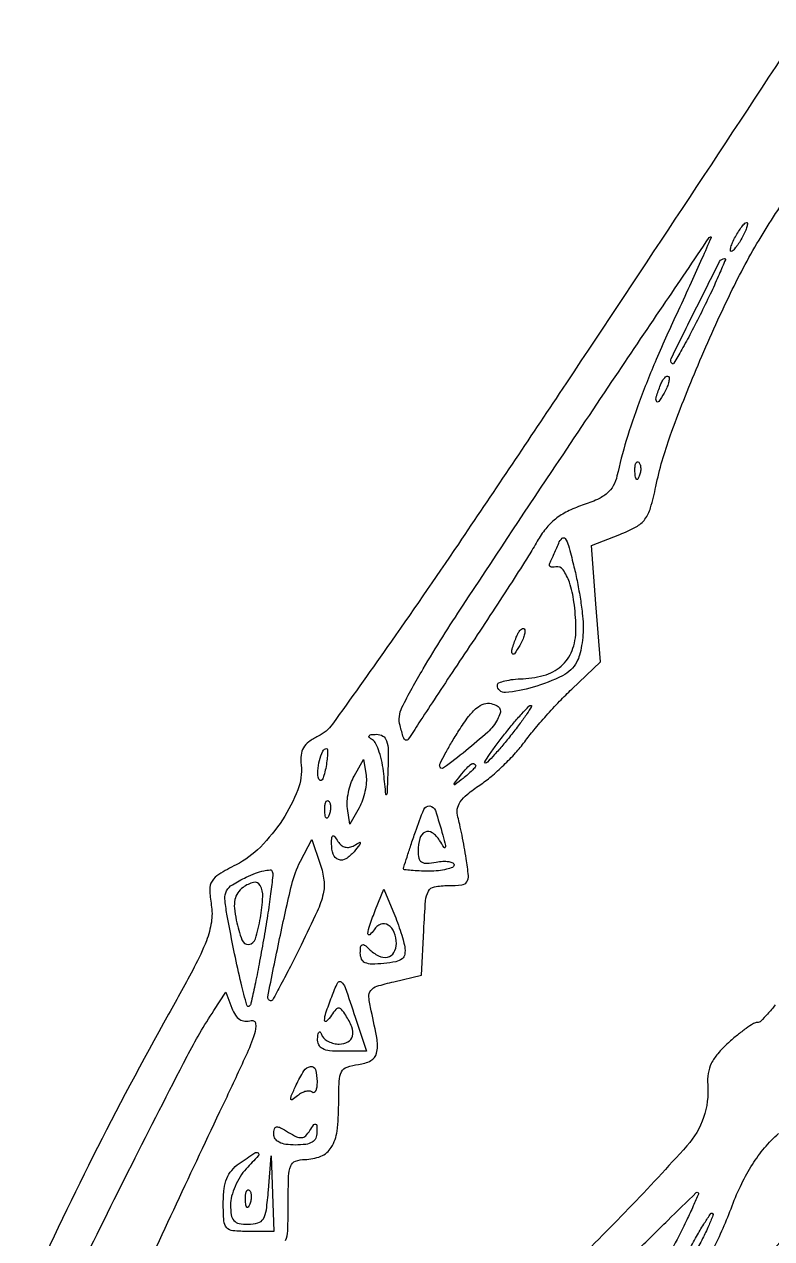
# Model space of a CAD drawing. Extents: x 283 to 3298, y 79 to 3222.
# Drawn here: x 2720.4 to 2824, y 1708 to 1876.5 of the extents above; entities that cross this region are included whole.
import ezdxf

# ---------------------------------------------------------------- set-up
doc = ezdxf.new("R2010")
doc.units = 0

msp = doc.modelspace()

# ---------------------------------------------------------------- linework, layer by layer
for points in [[(2826.600713, 1873.695752, -0.001551), (2794.577383, 1825.256429, -0.001656), (2780.591089, 1804.392499, -0.004745), (2770.688445, 1790.021549, -0.002565), (2763.131552, 1779.390838, -0.123844), (2761.149566, 1777.717159, 0.043361), (2759.864429, 1776.944194, 0.103058), (2759.118286, 1776.122488, 0.108528), (2758.784245, 1775.099569, 0.051377), (2758.788758, 1773.704935, -0.119825), (2758.3306, 1770.270391, -0.051847), (2756.208382, 1766.141002, -0.050717), (2753.141928, 1762.346496, -0.079675), (2749.763651, 1759.879424, 0.017576), (2747.38282, 1758.557382, 0.120061), (2746.436459, 1757.619274, 0.147825), (2746.126754, 1756.442159, 0.031166), (2746.338324, 1754.302579, -0.078272), (2746.349412, 1751.918135, -0.055324), (2745.654242, 1749.326944, -0.02903), (2743.977898, 1745.678391, -0.005265), (2740.408404, 1739.132996, 0.010838), (2729.926808, 1719.392579, 0.011586), (2720.551862, 1699.646807, 0.011918)], [(2756.63016, 1707.771527, 0.105281), (2756.946229, 1709.078873, 0.006856), (2757, 1713, -0.007708), (2757.056402, 1716.658517, -0.084003), (2757.345833, 1718.097826, -0.214287), (2758.018367, 1718.766542, -0.090335), (2759.3, 1719, 0.097701), (2761.51947, 1719.43787, 0.158647), (2762.971093, 1720.671115, 0.107045), (2763.76783, 1722.933479, 0.031343), (2764, 1726.633578, -0.010261), (2764.066389, 1729.868396, -0.105134), (2764.396478, 1731.15823, -0.198031), (2765.156466, 1731.824462, -0.053599), (2766.75, 1732.183578, 0.09133), (2768.45914, 1732.706128, 0.218239), (2769.256301, 1733.728631, 0.101364), (2769.314048, 1735.626916, 0.013127), (2768.512042, 1739.62692, -0.028517), (2768.189462, 1741.539265, -0.195215), (2768.444108, 1742.440099, -0.154603), (2769.292533, 1743.024216, -0.016217), (2771.649616, 1743.6607), (2775.5, 1744.567559), (2775.797717, 1750.78378, -0.006773), (2776.04978, 1754.883676, -0.106217), (2776.444173, 1756.221949, -0.226907), (2777.282989, 1756.828812, -0.045043), (2779.179387, 1757, 0.024544), (2781.077869, 1757.093249, 0.224624), (2781.768021, 1757.507012, 0.173458), (2781.984476, 1758.371588, 0.013789), (2781.683787, 1760.75, 0.006189), (2781.419144, 1762.332365, 0.005357), (2781.103179, 1763.985938, 0.005398), (2780.784655, 1765.478062, 0.015651), (2780.521088, 1766.5, -0.109341), (2780.449126, 1767.590538, -0.112679), (2780.846611, 1768.596394, -0.072197), (2781.820758, 1769.652835, -0.022173), (2783.568322, 1770.946979, 0.027268), (2785.146683, 1772.1409, 0.016301), (2786.893249, 1773.718858, 0.016297), (2788.534609, 1775.408572, 0.027081), (2789.789238, 1776.946979, -0.016661), (2791.063081, 1778.577122, -0.008249), (2792.781141, 1780.56334, -0.008177), (2794.632476, 1782.566677, -0.011856), (2796.336666, 1784.268646), (2800.293559, 1788.037293), (2799.67114, 1796.108661), (2799.048721, 1804.180029), (2802.981454, 1805.72485, 0.031137), (2805.24444, 1806.780689, 0.10744), (2806.461811, 1807.833119, 0.09109), (2807.238432, 1809.391991, 0.018759), (2807.980388, 1812.384836, -0.03581), (2809.979965, 1819.415644, -0.012485), (2813.823601, 1829.219274, -0.012759), (2818.324797, 1839.187883, -0.023345), (2822.571206, 1847.029137, -0.02232), (2827.361555, 1854.220227, -0.023063)], [(2727.680676, 1702.862876, -0.003663), (2735.297819, 1718.262472, -0.002788), (2742.982881, 1733.307711, -0.025559), (2746.686541, 1739.644354), (2748.374363, 1742.220295), (2749.197139, 1739.99612, 0.053556), (2749.676182, 1739.032439, 0.107317), (2750.272532, 1738.432201, 0.123496), (2751.00352, 1738.182567, 0.084982), (2751.879757, 1738.258305, -0.463579), (2752.475773, 1737.839606, -0.101904), (2752.314172, 1736.414167, -0.027991), (2751.128943, 1733.376058, -0.003948), (2748.291227, 1727.282486, 0.00325), (2735.544935, 1700.011288, 0.004648)], [(2824.526462, 1740.45121, -0.02121), (2823.472536, 1739.167122, -0.018154), (2822.542302, 1738.200061, -0.194525), (2822.04753, 1738, 0.138358), (2821.524243, 1737.852372, 0.015725), (2820.486887, 1737.170668, 0.018061), (2819.283651, 1736.257948, 0.01377), (2818.032366, 1735.176744, 0.02956), (2816.562674, 1733.665761, 0.063868), (2815.668898, 1732.315986, 0.075484), (2815.232565, 1730.937903, 0.058067), (2815.169457, 1729.359154, -0.204693), (2812.291131, 1720.894002, -0.016964), (2795.831344, 1703.765382, -0.022837)], [(2815.873563, 1706.436176, 0.02669), (2818.553414, 1712.545677, -0.022106), (2819.880303, 1715.647665, -0.030144), (2821.361174, 1718.30335, -0.032516), (2823.047069, 1720.596481, -0.034293), (2824.988464, 1722.608543, 0.019674)], [(2827.781824, 1709.55958, 0.033999), (2823.418729, 1705.732133, 0.019447)]]:
    msp.add_lwpolyline(points, format="xyb")
for points in [[(2820, 1847, -0.018122), (2819.553569, 1846.233921, -0.025446), (2819.097178, 1845.5875, -0.023718), (2818.683068, 1845.108693, -0.205392), (2818.429632, 1845, -0.439016), (2818.307737, 1845.132581, -0.048507), (2818.390928, 1845.5875, -0.03505), (2818.624831, 1846.232522, -0.018363), (2819, 1847, -0.018122), (2819.446431, 1847.766079, -0.025446), (2819.902822, 1848.4125, -0.023718), (2820.316932, 1848.891307, -0.205392), (2820.570368, 1849, -0.439016), (2820.692263, 1848.867419, -0.048507), (2820.609072, 1848.4125, -0.03505), (2820.375169, 1847.767478, -0.018363)], [(2811.061518, 1836.75, 0.008121), (2808.023447, 1829.977243, 0.01284), (2805.664417, 1824.066621, 0.014766), (2803.879276, 1818.760515, 0.019599), (2802.59078, 1813.834011, -0.071831), (2802.078311, 1812.472667, -0.091411), (2801.229956, 1811.435867, -0.069588), (2799.879912, 1810.582365, -0.025771), (2797.780837, 1809.760279, 0.034943), (2795.704849, 1808.903027, 0.053077), (2794.060184, 1807.854592, 0.054868), (2792.711549, 1806.51187, 0.040678), (2791.528804, 1804.770595, -0.011684), (2790.327953, 1802.761414, -0.002219), (2788.039711, 1799.163936, -0.002368), (2785.328713, 1794.98694, -0.002173), (2782.5, 1790.714056, 0.000651), (2779.735656, 1786.565896, 0.000852), (2777.220604, 1782.767138, 0.000624), (2775.121749, 1779.57659, 0.008016), (2774.357377, 1778.369729, -0.018255), (2773.642127, 1777.289982, -0.355582), (2773.281983, 1777.191876, -0.219094), (2772.975609, 1777.539717, -0.008972), (2772.514872, 1779.186636, -0.181491), (2772.778555, 1781.70723, -0.018638), (2775.702583, 1787.052292, -0.011174), (2781.253887, 1795.902902, -0.00146), (2793.541848, 1814.436636, -0.000589), (2801.893976, 1826.922576, -0.000977), (2808.973412, 1837.434512, -0.000046), (2815.376245, 1846.899927, -0.24895), (2815.564778, 1847, -0.540548), (2815.635251, 1846.89236, -0.000631), (2814.364076, 1843.989063, -0.003767), (2812.880775, 1840.680785, -0.002221)], [(2814.289946, 1836.535201, -0.005468), (2812.847388, 1833.698321, -0.009378), (2811.574854, 1831.369616, -0.003698), (2810.466789, 1829.462178, -0.49002), (2810.23395, 1829.432716, -0.320794), (2810.11584, 1830.143994, -0.001657), (2813.451602, 1836.883445, -0.001752), (2816.824573, 1843.582797, -0.282383), (2817.504385, 1844, -0.534958), (2817.615411, 1843.833588, -0.003131), (2816.757831, 1841.807215, -0.00838), (2815.672293, 1839.398256, -0.004839)], [(2809.122073, 1825.325003, -0.022794), (2808.370907, 1824.158973, -0.582659), (2808.068872, 1824.189955, -0.18392), (2808.038161, 1824.807875, -0.013074), (2808.623539, 1826.461341, -0.033338), (2808.896209, 1827.051117, -0.064271), (2809.201425, 1827.471425, -0.109577), (2809.487156, 1827.665262, -0.299281), (2809.715202, 1827.618131, -0.217548), (2809.826923, 1827.318576, -0.045448), (2809.734072, 1826.751423, -0.039963), (2809.494276, 1826.058111, -0.028467)], [(2805.683114, 1813.8125, -0.054073), (2805.461564, 1813.395823, -0.470617), (2805.279315, 1813.37858, -0.168741), (2805.137993, 1813.670344, -0.018894), (2805.078947, 1814.416667, -0.028489), (2805.089945, 1815.112848, -0.077125), (2805.200665, 1815.592839, -0.208169), (2805.385309, 1815.77538, -0.296942), (2805.604167, 1815.729167, -0.126455), (2805.797407, 1815.402231, -0.060344), (2805.876576, 1814.916927, -0.05415), (2805.839148, 1814.359369, -0.051402)], [(2797.904003, 1793.184259, -0.026994), (2797.868862, 1791.780628, -0.022741), (2797.684252, 1790.305225, -0.023354), (2797.390862, 1788.972285, -0.057073), (2797.021109, 1788.039442, -0.155972), (2795.034426, 1786.113218, -0.04372), (2790.957827, 1784.51744, -0.048313), (2787.118558, 1783.782345, -0.441611), (2786, 1784.801812, -0.302613), (2786.211533, 1785.119316, -0.036836), (2787.046893, 1785.397767, -0.033777), (2788.19801, 1785.607924, -0.021181), (2789.563892, 1785.704646, 0.070903), (2792.762549, 1786.253414, 0.116665), (2795.100172, 1787.666621, 0.122753), (2796.481635, 1789.917438, 0.083673), (2796.90032, 1792.904988, 0.026166), (2796.624102, 1796.348569, 0.048459), (2795.98732, 1799.07798, 0.069885), (2795.109807, 1800.82452, 0.305082), (2794.087145, 1801.225223, -0.052504), (2793.642222, 1801.174338, -0.140637), (2793.337773, 1801.258753, -0.236672), (2793.215886, 1801.454868, -0.148114), (2793.271478, 1801.725223, 0.015804), (2793.485138, 1802.1508, 0.003939), (2793.806753, 1802.859909, 0.004022), (2794.161976, 1803.677478, 0.004032), (2794.50371, 1804.5, -0.10495), (2794.972298, 1805.192569, -0.463563), (2795.39956, 1805.149125, -0.082378), (2795.855407, 1804.173073, -0.007074), (2796.561905, 1801.5, -0.011726), (2797.046095, 1799.342807, -0.009333), (2797.470163, 1796.994751, -0.009457), (2797.781403, 1794.803598, -0.023315)], [(2789.122073, 1790.325003, -0.022794), (2788.370907, 1789.158973, -0.582659), (2788.068872, 1789.189955, -0.18392), (2788.038161, 1789.807875, -0.013074), (2788.623539, 1791.461341, -0.033338), (2788.896209, 1792.051117, -0.064271), (2789.201425, 1792.471425, -0.109577), (2789.487156, 1792.665262, -0.299281), (2789.715202, 1792.618131, -0.217548), (2789.826923, 1792.318576, -0.045448), (2789.734072, 1791.751423, -0.039963), (2789.494276, 1791.058111, -0.028467)], [(2786.023991, 1780.044827, -0.084494), (2784.670037, 1778.300223, -0.016277), (2781.625109, 1775.684755, -0.012173), (2778.534701, 1773.321846, -0.61284), (2778, 1773.594251, -0.118485), (2778.106913, 1774.039084, -0.006433), (2778.783742, 1775.324654, -0.009727), (2779.645957, 1776.841342, -0.006926), (2780.668057, 1778.507575, -0.020009), (2782.010502, 1780.452694, -0.057579), (2783.137226, 1781.640212, -0.091723), (2784.15591, 1782.214978, -0.147696), (2785.144165, 1782.252049, -0.055124), (2785.973564, 1781.934249, -0.180791), (2786.361479, 1781.506867, -0.17101), (2786.385595, 1780.912687, -0.048342)], [(2788, 1778, -0.007173), (2786.7497, 1776.467074, -0.010898), (2785.615684, 1775.175, -0.005789), (2784.633433, 1774.128448, -0.204143), (2784.331941, 1774, -0.5872), (2784.249777, 1774.147275, -0.008806), (2784.909434, 1775.175, -0.013186), (2785.820121, 1776.465277, -0.007217), (2787, 1778, -0.007173), (2788.2503, 1779.532926, -0.010898), (2789.384316, 1780.825, -0.005789), (2790.366567, 1781.871552, -0.204143), (2790.668059, 1782, -0.5872), (2790.750223, 1781.852725, -0.008806), (2790.090566, 1780.825, -0.013186), (2789.179879, 1779.534723, -0.007217)], [(2770.831897, 1773.25, -0.000345), (2770.708728, 1769.836261, -0.153346), (2770.633156, 1769.62335, -0.681316), (2770.550266, 1769.646358, -0.000578), (2770.257401, 1772.487024, 0.025129), (2770.015478, 1774.068191, 0.030103), (2769.625082, 1775.522486, 0.031246), (2769.156047, 1776.680231, 0.140134), (2768.675504, 1777.221711, -0.05047), (2768.255772, 1777.552439, -0.378685), (2768.237475, 1777.78476, -0.207937), (2768.516488, 1777.9428, -0.024151), (2769.25, 1777.984687, -0.140461), (2770.118977, 1777.743867, -0.176527), (2770.6355, 1777.094441, -0.076872), (2770.857115, 1775.79566, -0.012735)], [(2762.195851, 1773.25, -0.021502), (2761.964465, 1772.271785, -0.075673), (2761.697819, 1771.684691, -0.317691), (2761.453181, 1771.587489, -0.258326), (2761.240193, 1771.782989, -0.099529), (2761.100594, 1772.901362, -0.044695), (2761.342744, 1774.368683, -0.042667), (2761.794843, 1775.654237, -0.294971), (2762.329943, 1776, -0.406616), (2762.46028, 1775.873011, -0.018685), (2762.452548, 1775.192188, -0.022187), (2762.36968, 1774.304573, -0.012955)], [(2766.834771, 1767.801585), (2765.54396, 1765.5), (2765.209189, 1767.698415, -0.058032), (2765.173692, 1768.706902, -0.032159), (2765.351933, 1769.927137, -0.031621), (2765.695475, 1771.156189, -0.043863), (2766.165229, 1772.198415), (2767.45604, 1774.5), (2767.790811, 1772.301585, -0.058032), (2767.826308, 1771.293098, -0.032159), (2767.648067, 1770.072863, -0.031621), (2767.304525, 1768.843811, -0.043863)], [(2783, 1773.622445, -0.184603), (2782.91885, 1773.410139, -0.013803), (2782.485938, 1772.952641, -0.017649), (2781.920402, 1772.425681, -0.012436), (2781.25, 1771.872445, -0.001576), (2780.120493, 1770.99236, -0.377591), (2780, 1771, -0.377591), (2779.99236, 1771.120493, -0.001576), (2780.872445, 1772.25, -0.017685), (2781.76332, 1773.306759, -0.065617), (2782.426111, 1773.869516, -0.241985), (2782.806605, 1773.90695, -0.307699)], [(2762.683114, 1766.8125, -0.054073), (2762.461564, 1766.395823, -0.470617), (2762.279315, 1766.37858, -0.168741), (2762.137993, 1766.670344, -0.018894), (2762.078947, 1767.416667, -0.028489), (2762.089945, 1768.112848, -0.077125), (2762.200665, 1768.592839, -0.208169), (2762.385309, 1768.77538, -0.296942), (2762.604167, 1768.729167, -0.126455), (2762.797407, 1768.402231, -0.060344), (2762.876576, 1767.916927, -0.05415), (2762.839148, 1767.359369, -0.051402)], [(2778.426786, 1764, -0.003193), (2778.806518, 1762.543158, -0.200668), (2778.768313, 1762.285986, -0.550718), (2778.622376, 1762.283001, -0.00623), (2777.986289, 1763.271032, 0.100364), (2776.980554, 1764.330054, 0.271987), (2775.986851, 1764.409737, 0.212149), (2775.243374, 1763.52989, 0.070991), (2775, 1761.824406, 0.057134), (2775.117181, 1760.802255, 0.197248), (2775.495691, 1760.269568, 0.156381), (2776.208221, 1760.085146, 0.032988), (2777.5, 1760.244751, -0.031701), (2778.458177, 1760.365641, -0.053628), (2779.265625, 1760.329256, -0.076393), (2779.816555, 1760.156008, -0.285831), (2780, 1759.861328, -0.297906), (2779.78188, 1759.52773, -0.042866), (2778.971875, 1759.253015, -0.037121), (2777.841349, 1759.062338, -0.023224), (2776.5, 1759, -0.008626), (2775.158028, 1759.023153, -0.014301), (2774.028125, 1759.094547, -0.00794), (2773.11358, 1759.193316, -0.378498), (2773, 1759.321861, -0.07639), (2773.036357, 1759.558443, -0.001037), (2773.481161, 1760.961305, -0.002912), (2774.010233, 1762.585304, -0.001908), (2774.637994, 1764.450971, -0.016451), (2775.813684, 1767.562232, -0.335577), (2776.630279, 1768.039666, -0.291601), (2777.415356, 1767.397059, -0.014008)], [(2758.801739, 1748.75, -0.003319), (2757.311049, 1745.778779, -0.005388), (2756.000631, 1743.276562, -0.001296), (2754.832478, 1741.116757, -0.274715), (2754.636009, 1741, -0.472984), (2754.166498, 1741.572138, -0.002473), (2755.816941, 1749.657659, -0.007029), (2757.497236, 1757.15906, -0.060783), (2758.688699, 1760.364904), (2760.265362, 1763.413835), (2761.445581, 1759.956917, -0.051871), (2761.95548, 1757.732653, -0.088574), (2761.851046, 1755.835352, -0.049445), (2761.022987, 1753.421654, -0.007271)], [(2766.138197, 1762.563843, -0.010535), (2766.883687, 1762.991638, -0.570054), (2766.998323, 1762.923493, -0.167467), (2766.912172, 1762.674901, -0.003995), (2766.136693, 1761.702969, -0.084202), (2765.011632, 1760.713512, -0.227268), (2763.980574, 1760.603388, -0.228808), (2763.253902, 1761.337386, -0.085096), (2763.015313, 1762.809017, -0.014854), (2763.049198, 1763.682765, -0.299407), (2763.20262, 1763.88446, -0.330944), (2763.432786, 1763.81313, -0.016619), (2763.903509, 1763.121885, 0.08111), (2764.357482, 1762.610994, 0.109874), (2764.908061, 1762.335749, 0.111612), (2765.516723, 1762.322107, 0.085744)], [(2753.576285, 1749.456397, -0.003662), (2752.960745, 1746.076239, -0.00562), (2752.373353, 1743.158969, -0.002157), (2751.831764, 1740.669897, -0.142665), (2751.623143, 1740.28981, -0.576604), (2751.265586, 1740.385188, -0.006068), (2750.479286, 1743.440308, -0.010206), (2749.568666, 1747.524838, -0.004328), (2748.507314, 1753.034972, -0.026253), (2748.233155, 1755.146156, -0.140243), (2748.463931, 1756.272887, -0.137148), (2749.258509, 1757.120206, -0.024706), (2751.179049, 1758.158235, -0.021268), (2752.473777, 1758.711107, -0.035098), (2753.612832, 1759.05211, -0.040073), (2754.482168, 1759.175161, -0.326227), (2754.800805, 1758.970847, -0.121761), (2754.874763, 1758.394454, -0.003321), (2754.565185, 1755.85601, -0.006688), (2754.13896, 1752.861231, -0.004514)], [(2750.746518, 1756.753747, 0.079794), (2750.003739, 1755.973182, 0.099438), (2749.611776, 1755.054119, 0.075168), (2749.546133, 1753.858458, 0.028449), (2749.800265, 1752.200445, 0.034426), (2750.584947, 1749.448829, 0.340754), (2751.53514, 1748.843339, 0.306402), (2752.461656, 1749.598917, 0.031356), (2753.138904, 1752.5, 0.026706), (2753.475881, 1755.462851, 0.144027), (2753.116119, 1757.025808, 0.333069), (2752.192548, 1757.433211, 0.106238)], [(2773.149751, 1748.5, -0.080349), (2773.163021, 1747.480272, -0.189747), (2772.790121, 1746.832563, -0.120241), (2771.92626, 1746.432135, -0.024654), (2770.25, 1746.186642, -0.022889), (2768.596079, 1746.103296, -0.106457), (2767.666342, 1746.299069, -0.186933), (2767.176283, 1746.79292, -0.103351), (2767, 1747.636642, -0.026828), (2767.046191, 1748.496898, -0.2619), (2767.25, 1748.782634, -0.283199), (2767.585587, 1748.744542, -0.030116), (2768.2, 1748.2, 0.080532), (2769.528178, 1747.242385, 0.165625), (2770.78312, 1747.071047, 0.21556), (2771.662607, 1747.695213, 0.133019), (2772, 1748.940983, 0.092408), (2771.70774, 1750.508835, 0.162197), (2770.876335, 1751.515821, 0.231055), (2769.83233, 1751.625723, 0.165725), (2768.903509, 1750.878115, -0.072241), (2768.304459, 1750.179526, -0.671935), (2768.055021, 1750.304841, -0.064554), (2768.305649, 1751.498422, -0.010919), (2769.123009, 1753.6849), (2770.246018, 1756.5), (2771.52276, 1753.5, -0.012108), (2772.037273, 1752.204867, -0.009835), (2772.527345, 1750.79375, -0.009967), (2772.927577, 1749.474998, -0.025345)], [(2766.294448, 1738.75), (2767.878604, 1734), (2764.439302, 1734, -0.023497), (2762.733442, 1734.080209, -0.096841), (2761.746809, 1734.371467, -0.169574), (2761.237088, 1734.913471, -0.116483), (2761.078947, 1735.75, -0.021021), (2761.137165, 1736.416573, -0.185333), (2761.275306, 1736.672067, -0.449116), (2761.45138, 1736.648042, -0.051902), (2761.662281, 1736.25, 0.113869), (2761.996792, 1735.771682, 0.064373), (2762.581524, 1735.367188, 0.059088), (2763.312853, 1735.09311, 0.060204), (2764.083333, 1735, 0.124893), (2765.287031, 1735.305431, 0.216323), (2765.898175, 1736.113174, 0.147093), (2765.808397, 1737.385319, 0.054643), (2764.984687, 1739, 0.02521), (2764.389057, 1739.814678, 0.226004), (2764, 1740, 0.226004), (2763.610943, 1739.814678, 0.02521), (2763.015313, 1739, -0.053847), (2762.328327, 1738.165068, -0.666097), (2762.056184, 1738.280289, -0.07977), (2762.233562, 1739.351325, -0.009999), (2763.027978, 1741.573589, -0.020473), (2763.864918, 1743.529853, -0.49495), (2764.367531, 1743.635088, -0.131533), (2764.894417, 1742.859008, -0.00324)], [(2761, 1729.833333, -0.028775), (2760.954616, 1729.04538, -0.074186), (2760.806715, 1728.49641, -0.188835), (2760.588837, 1728.278157, -0.308892), (2760.342009, 1728.324657, 0.177589), (2759.986074, 1728.489574, 0.080615), (2759.466862, 1728.448727, 0.064753), (2758.870018, 1728.218115, 0.048709), (2758.286771, 1727.823035, -0.023672), (2757.557503, 1727.273929, -0.562358), (2757.365746, 1727.361064, -0.132336), (2757.43032, 1727.808219, -0.005241), (2758.105276, 1729.331711, -0.035221), (2759.164131, 1731.27946, -0.210755), (2760.103298, 1731.904231, -0.386552), (2760.779658, 1731.474384, -0.066834)], [(2760.0152, 1723, -0.011156), (2760.569126, 1723.829339, -0.312624), (2760.800284, 1723.914669, -0.326634), (2760.953206, 1723.728252, -0.011711), (2760.984687, 1722.75, -0.109684), (2760.812154, 1721.939512, -0.15427), (2760.320164, 1721.394557, -0.101429), (2759.42526, 1721.089891, -0.031504), (2758, 1721, -0.033527), (2756.674064, 1721.08901, -0.083152), (2755.747191, 1721.375706, -0.127616), (2755.201379, 1721.854193, -0.150412), (2755, 1722.508474, -0.059922), (2755.088526, 1723.244495, -0.311773), (2755.37795, 1723.501921, -0.154411), (2755.912319, 1723.402529, -0.016136), (2757.030513, 1722.758474, 0.028438), (2758.142252, 1722.154044, 0.131211), (2758.856596, 1722.023918, 0.173476), (2759.429458, 1722.282689, 0.059177)], [(2751.174314, 1717.685549, 0.049532), (2750.341941, 1716.602364, 0.036523), (2749.638705, 1715.262088, 0.037252), (2749.157209, 1713.882184, 0.065407), (2749, 1712.685549, 0.038574), (2749.107159, 1711.298593, 0.147141), (2749.477627, 1710.524573, 0.16081), (2750.191247, 1710.122288, 0.048645), (2751.445209, 1710, 0.070347), (2752.79944, 1710.19148, 0.190803), (2753.553035, 1710.773937, 0.101524), (2753.974663, 1711.991482, 0.013082), (2754.264961, 1714.75), (2754.639504, 1719.5), (2754.819752, 1714.25), (2755, 1709), (2751.5, 1709, -0.022659), (2749.329588, 1709.098408, -0.190833), (2748.471896, 1709.531664, -0.166618), (2748.081133, 1710.467073, -0.016378), (2748, 1712.943296, -0.029743), (2748.117171, 1714.91128, -0.06637), (2748.489597, 1716.360848, -0.080372), (2749.170744, 1717.485848, -0.063826), (2750.222506, 1718.443296, -0.005513), (2752.377154, 1719.917331, -0.326217), (2752.824565, 1719.898662, -0.43095), (2752.856544, 1719.521697, -0.006255)], [(2751.683114, 1712.8125, -0.054073), (2751.461564, 1712.395823, -0.470617), (2751.279315, 1712.37858, -0.168741), (2751.137993, 1712.670344, -0.018894), (2751.078947, 1713.416667, -0.028489), (2751.089945, 1714.112848, -0.077125), (2751.200665, 1714.592839, -0.208169), (2751.385309, 1714.77538, -0.296942), (2751.604167, 1714.729167, -0.126455), (2751.797407, 1714.402231, -0.060344), (2751.876576, 1713.916927, -0.05415), (2751.839148, 1713.359369, -0.051402)], [(2811.155487, 1708.351191, -0.04066), (2806.774505, 1701.233103, -0.047293), (2801.491168, 1695.299712, -0.050873), (2795.580569, 1690.833313, -0.064738), (2789.334267, 1688.072611, -0.638751), (2788.894922, 1688.57272, -0.069192), (2789.989352, 1690.341037, -0.018335), (2793.330056, 1694.081248, -0.003115), (2800, 1700.933271, -0.001826), (2805.19907, 1706.169735, -0.003028), (2809.627046, 1710.543803, -0.000376), (2813.579567, 1714.395393, -0.355816), (2813.815476, 1714.416211, -0.358189), (2813.878409, 1714.203161, -0.003159), (2813.164238, 1712.546407, -0.008884), (2812.273618, 1710.609996, -0.005398)], [(2813.431746, 1706.051929, -0.040823), (2809.294054, 1699.736917, -0.029136), (2803.719031, 1693.379071, -0.025453), (2798.117503, 1688.246308, -0.174454), (2794.654181, 1687, -0.651013), (2794.566132, 1687.198969, -0.03557), (2795.232828, 1687.835345, -0.021572), (2796.442691, 1688.751063, -0.009895), (2798.092534, 1689.843729, 0.04073), (2802.150613, 1692.90691, 0.031382), (2806.053558, 1696.851819, 0.029985), (2809.615261, 1701.466162, 0.028778), (2812.652964, 1706.535395, -0.007837), (2813.753195, 1708.558976, -0.013539), (2814.739369, 1710.201378, -0.007547), (2815.586218, 1711.485753, -0.470225), (2815.82513, 1711.508203, -0.301474), (2815.887608, 1711.199643, -0.006885), (2815.276011, 1709.751485, -0.013075), (2814.46534, 1708.027374, -0.008191)]]:
    msp.add_lwpolyline(points, format="xyb", close=True)

doc.saveas('drawing.dxf')
